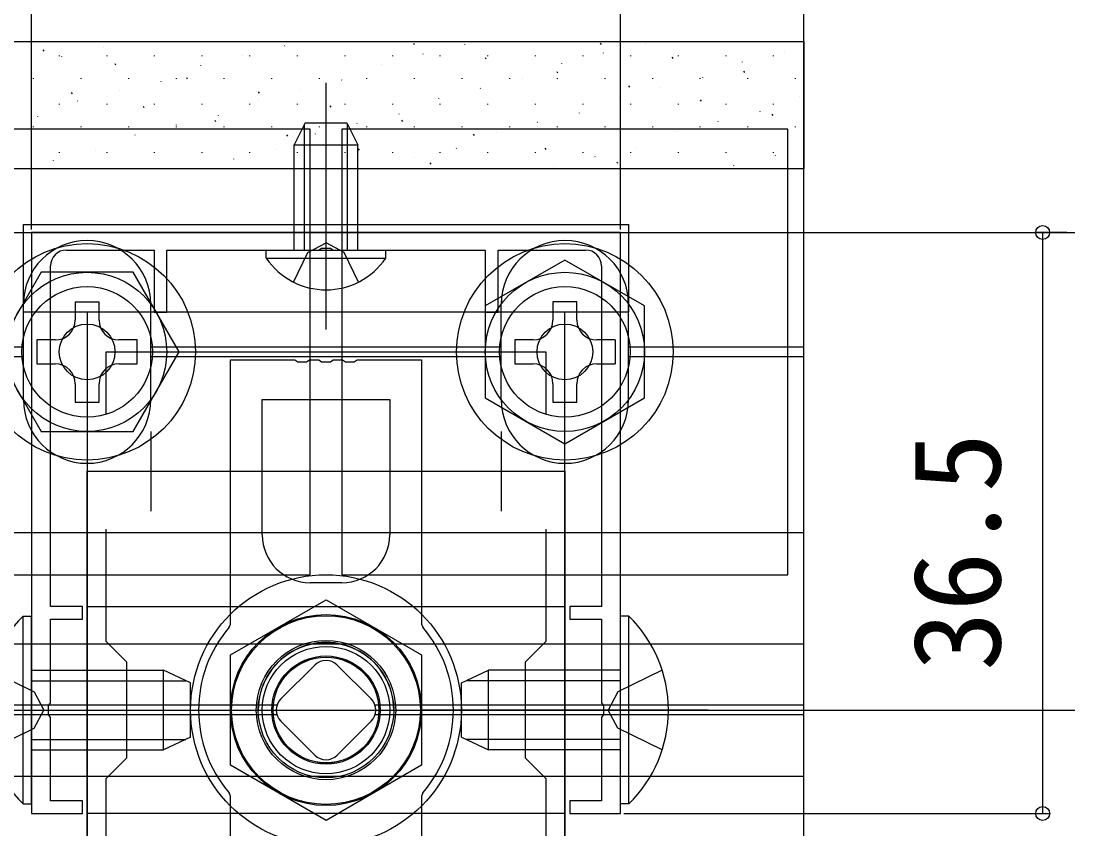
# Model space of a CAD drawing. Units: millimetres, scale not verified. Extents: x -875 to 875, y -1300 to 1294.
# Drawn here: x -676 to -543.7, y -1055.4 to -953.9 of the extents above; entities that cross this region are included whole.
import ezdxf
from ezdxf.enums import TextEntityAlignment as Align

# ---------------------------------------------------------------- set-up
doc = ezdxf.new("R2010")
doc.units = ezdxf.units.MM
doc.header["$LTSCALE"] = 8
for name, color, linetype in [('0-2_YKK_11', 7, 'Continuous'), ('0-3_YKK_12', 2, 'Continuous'), ('0-4_YKK_13', 4, 'Continuous'), ('0-6_YKK_D', 6, 'Continuous'), ('0-8_YSS_K', 3, 'Continuous')]:
    doc.layers.add(name, color=color, linetype=linetype)
doc.styles.add('ＭＳ ゴシック', font='')
doc.styles.get('ＭＳ ゴシック').set_extended_font_data('MS Gothic')

msp = doc.modelspace()

# ---------------------------------------------------------------- linework, layer by layer
at = {"layer": '0-2_YKK_11'}
for p, q in [((-659.75, -1005.448), (-659.75, -1015.448)), ((-615.75, -1005.448), (-615.75, -1015.448)), ((-664.75, -1010.448), (-654.75, -1010.448)), ((-620.75, -1010.448), (-610.75, -1010.448))]:
    msp.add_line(p, q, dxfattribs=at)
for points in [[(-600.75, -980.448), (-674.75, -980.448), (-674.75, -1053.448), (-668.35, -1053.448), (-668.35, -1051.848), (-672.35, -1051.848), (-672.35, -1041.365), (-672.59, -1040.998), (-672.59, -1039.898), (-672.35, -1039.532), (-672.35, -1029.048), (-668.35, -1029.048), (-668.35, -1027.448), (-672.35, -1027.448), (-672.35, -984.648)], [(-603.15, -984.648), (-603.15, -1027.448), (-607.15, -1027.448), (-607.15, -1029.048), (-603.15, -1029.048), (-603.15, -1039.532), (-602.91, -1039.898), (-602.91, -1040.998), (-603.15, -1041.365), (-603.15, -1051.848), (-607.15, -1051.848), (-607.15, -1053.448), (-600.75, -1053.448), (-600.75, -980.448)], [(-670.35, -982.648), (-659.35, -982.648), (-659.35, -990.448), (-657.75, -990.448), (-657.75, -982.648), (-638.667, -982.648), (-638.3, -982.408), (-637.2, -982.408), (-636.833, -982.648), (-617.75, -982.648), (-617.75, -990.448), (-616.15, -990.448), (-616.15, -982.648), (-605.15, -982.648)], [(-665.35, -1003.182), (-665.35, -995.448), (-610.15, -995.448), (-610.15, -1003.182)], [(-665.35, -1063.182), (-665.35, -1049.048), (-662.75, -1046.448), (-662.75, -1034.448), (-665.35, -1031.848), (-665.35, -1017.715)], [(-610.15, -1017.715), (-610.15, -1031.848), (-612.75, -1034.448), (-612.75, -1046.448), (-610.15, -1049.048), (-610.15, -1063.182)]]:
    msp.add_lwpolyline(points, dxfattribs=at)
msp.add_lwpolyline([(-667.75, -990.448), (-667.75, -1090.448), (-607.75, -1090.448), (-607.75, -990.448)], close=True, dxfattribs=at)
for centre, start, end in [((-670.35, -984.648), 90.00001, 179.99999), ((-605.15, -984.648), 0.00001, 89.99999)]:
    msp.add_arc(centre, 2, start, end, dxfattribs=at)
at = {"layer": '0-3_YKK_12'}
msp.add_line((-739.59, -980.448), (-543.699, -980.448), dxfattribs=at)
msp.add_circle((-637.75, -1040.448), 12, dxfattribs=at)
at = {"layer": '0-4_YKK_13'}
for p, q in [((-577.75, -1159.358), (-577.75, -919.745)), ((-626.63, -956.88), (-626.74, -956.713)), ((-620.307, -956.857), (-620.313, -956.839)), ((-603.171, -956.808), (-603.281, -956.641)), ((-597.633, -956.704), (-597.64, -956.685)), ((-673.14, -957.641), (-673.25, -957.474)), ((-665.653, -957.164), (-665.66, -957.145)), ((-642.98, -957.011), (-642.987, -956.992)), ((-625.565, -958.055), (-625.571, -958.036)), ((-602.891, -957.902), (-602.898, -957.883)), ((-580.218, -957.749), (-580.225, -957.73)), ((-671.232, -958.296), (-671.232, -958.196)), ((-670.911, -958.362), (-670.918, -958.343)), ((-665.252, -958.296), (-665.252, -958.196)), ((-664.134, -959.41), (-664.244, -959.243)), ((-659.272, -958.296), (-659.272, -958.196)), ((-653.462, -959.501), (-653.469, -959.482)), ((-653.292, -958.296), (-653.292, -958.196)), ((-648.238, -958.208), (-648.245, -958.19)), ((-647.312, -958.296), (-647.312, -958.196)), ((-641.332, -958.296), (-641.332, -958.196)), ((-635.352, -958.296), (-635.352, -958.196)), ((-630.789, -959.347), (-630.796, -959.328)), ((-629.372, -958.296), (-629.372, -958.196)), ((-623.392, -958.296), (-623.392, -958.196)), ((-617.624, -958.649), (-617.734, -958.482)), ((-617.412, -958.296), (-617.412, -958.196)), ((-611.432, -958.296), (-611.432, -958.196)), ((-608.116, -959.194), (-608.122, -959.175)), ((-605.452, -958.296), (-605.452, -958.196)), ((-599.472, -958.296), (-599.472, -958.196)), ((-594.164, -958.577), (-594.275, -958.41)), ((-593.492, -958.296), (-593.492, -958.196)), ((-587.512, -958.296), (-587.512, -958.196)), ((-585.442, -959.041), (-585.449, -959.022)), ((-581.532, -958.296), (-581.532, -958.196)), ((-608.617, -960.418), (-608.728, -960.251)), ((-585.158, -960.346), (-585.268, -960.179)), ((-674.462, -961.146), (-674.462, -961.046)), ((-668.482, -961.146), (-668.482, -961.046)), ((-662.502, -961.146), (-662.502, -961.046)), ((-658.453, -961.452), (-658.46, -961.434)), ((-656.522, -961.146), (-656.522, -961.046)), ((-655.127, -961.179), (-655.238, -961.012)), ((-650.542, -961.146), (-650.542, -961.046)), ((-644.562, -961.146), (-644.562, -961.046)), ((-638.582, -961.146), (-638.582, -961.046)), ((-637.75, -992.648), (-637.75, -961.648)), ((-635.78, -961.299), (-635.786, -961.28)), ((-632.602, -961.146), (-632.602, -961.046)), ((-626.622, -961.146), (-626.622, -961.046)), ((-620.642, -961.146), (-620.642, -961.046)), ((-614.662, -961.146), (-614.662, -961.046)), ((-613.106, -961.146), (-613.113, -961.127)), ((-608.682, -961.146), (-608.682, -961.046)), ((-602.702, -961.146), (-602.702, -961.046)), ((-599.611, -962.187), (-599.721, -962.02)), ((-596.722, -961.146), (-596.722, -961.046)), ((-590.742, -961.146), (-590.742, -961.046)), ((-590.433, -960.992), (-590.44, -960.974)), ((-584.762, -961.146), (-584.762, -961.046)), ((-578.782, -961.146), (-578.782, -961.046)), ((-669.58, -963.02), (-669.69, -962.853)), ((-663.711, -962.65), (-663.717, -962.631)), ((-646.121, -962.948), (-646.231, -962.781)), ((-641.037, -962.497), (-641.044, -962.478)), ((-618.364, -962.344), (-618.371, -962.325)), ((-600.915, -963.482), (-600.922, -963.463)), ((-595.691, -962.19), (-595.697, -962.171)), ((-578.242, -963.329), (-578.248, -963.31)), ((-671.232, -964.376), (-671.232, -964.276)), ((-668.935, -963.942), (-668.942, -963.923)), ((-665.252, -964.376), (-665.252, -964.276)), ((-660.574, -964.789), (-660.684, -964.622)), ((-659.272, -964.376), (-659.272, -964.276)), ((-653.292, -964.376), (-653.292, -964.276)), ((-647.312, -964.376), (-647.312, -964.276)), ((-646.262, -963.789), (-646.268, -963.77)), ((-641.332, -964.376), (-641.332, -964.276)), ((-637.114, -964.717), (-637.225, -964.55)), ((-635.352, -964.376), (-635.352, -964.276)), ((-629.372, -964.376), (-629.372, -964.276)), ((-623.588, -963.636), (-623.595, -963.617)), ((-623.392, -964.376), (-623.392, -964.276)), ((-617.412, -964.376), (-617.412, -964.276)), ((-611.432, -964.376), (-611.432, -964.276)), ((-605.452, -964.376), (-605.452, -964.276)), ((-599.472, -964.376), (-599.472, -964.276)), ((-593.492, -964.376), (-593.492, -964.276)), ((-590.604, -963.956), (-590.715, -963.789)), ((-587.512, -964.376), (-587.512, -964.276)), ((-581.532, -964.376), (-581.532, -964.276)), ((-673.926, -965.894), (-673.932, -965.875)), ((-651.252, -965.741), (-651.259, -965.722)), ((-628.579, -965.588), (-628.586, -965.569)), ((-605.906, -965.434), (-605.912, -965.415)), ((-583.232, -965.281), (-583.239, -965.262)), ((-581.598, -965.724), (-581.708, -965.558)), ((-674.462, -967.226), (-674.462, -967.126)), ((-668.482, -967.226), (-668.482, -967.126)), ((-662.502, -967.226), (-662.502, -967.126)), ((-656.522, -967.226), (-656.522, -967.126)), ((-656.51, -966.939), (-656.517, -966.92)), ((-651.567, -966.557), (-651.678, -966.391)), ((-650.542, -967.226), (-650.542, -967.126)), ((-644.562, -967.226), (-644.562, -967.126)), ((-640.35, -966.648), (-641.75, -969.448)), ((-640.441, -982.648), (-640.441, -966.831)), ((-640.35, -966.648), (-635.15, -966.648)), ((-638.582, -967.226), (-638.582, -967.126)), ((-635.15, -966.648), (-633.75, -969.448)), ((-635.059, -982.648), (-635.059, -966.831)), ((-633.837, -966.785), (-633.844, -966.766)), ((-632.602, -967.226), (-632.602, -967.126)), ((-628.108, -966.485), (-628.218, -966.319)), ((-626.622, -967.226), (-626.622, -967.126)), ((-620.642, -967.226), (-620.642, -967.126)), ((-614.662, -967.226), (-614.662, -967.126)), ((-611.164, -966.632), (-611.17, -966.613)), ((-608.682, -967.226), (-608.682, -967.126)), ((-602.702, -967.226), (-602.702, -967.126)), ((-596.722, -967.226), (-596.722, -967.126)), ((-590.742, -967.226), (-590.742, -967.126)), ((-588.49, -966.479), (-588.497, -966.46)), ((-584.762, -967.226), (-584.762, -967.126)), ((-578.782, -967.226), (-578.782, -967.126)), ((-661.735, -968.231), (-661.741, -968.212)), ((-642.561, -968.326), (-642.671, -968.159)), ((-639.061, -968.077), (-639.068, -968.058)), ((-619.102, -968.254), (-619.212, -968.088)), ((-616.388, -967.924), (-616.395, -967.905)), ((-593.715, -967.771), (-593.721, -967.752)), ((-644.052, -970.029), (-644.059, -970.01)), ((-633.75, -982.648), (-633.75, -969.448)), ((-633.554, -970.095), (-633.665, -969.928)), ((-621.379, -969.876), (-621.385, -969.857)), ((-610.095, -970.023), (-610.206, -969.856)), ((-598.705, -969.723), (-598.712, -969.704)), ((-671.983, -971.38), (-671.99, -971.361)), ((-671.232, -970.456), (-671.232, -970.356)), ((-666.725, -970.183), (-666.732, -970.164)), ((-665.252, -970.456), (-665.252, -970.356)), ((-659.272, -970.456), (-659.272, -970.356)), ((-653.292, -970.456), (-653.292, -970.356)), ((-649.31, -971.227), (-649.316, -971.208)), ((-647.312, -970.456), (-647.312, -970.356)), ((-641.332, -970.456), (-641.332, -970.356)), ((-635.352, -970.456), (-635.352, -970.356)), ((-629.372, -970.456), (-629.372, -970.356)), ((-626.636, -971.074), (-626.643, -971.055)), ((-623.392, -970.456), (-623.392, -970.356)), ((-617.412, -970.456), (-617.412, -970.356)), ((-611.432, -970.456), (-611.432, -970.356)), ((-605.452, -970.456), (-605.452, -970.356)), ((-603.963, -970.92), (-603.97, -970.902)), ((-599.472, -970.456), (-599.472, -970.356)), ((-593.492, -970.456), (-593.492, -970.356)), ((-587.512, -970.456), (-587.512, -970.356)), ((-581.532, -970.456), (-581.532, -970.356)), ((-581.29, -970.767), (-581.296, -970.748)), ((-577.75, -972.448), (-697.75, -972.448)), ((-631.861, -972.366), (-631.867, -972.347)), ((-624.548, -971.864), (-624.658, -971.697)), ((-609.187, -972.212), (-609.194, -972.194)), ((-601.089, -971.792), (-601.199, -971.625)), ((-586.514, -972.059), (-586.521, -972.04)), ((-645.25, -983.666), (-645.25, -982.648)), ((-645.25, -982.648), (-630.25, -982.648)), ((-675.75, -1001.448), (-675.75, -989.448)), ((-669.25, -989.148), (-669.25, -991.448)), ((-669.25, -989.148), (-666.25, -989.148)), ((-666.25, -991.448), (-666.25, -989.148)), ((-659.75, -1001.448), (-659.75, -989.448)), ((-615.75, -1001.448), (-615.75, -989.448)), ((-606.25, -989.148), (-609.25, -989.148)), ((-609.25, -989.148), (-609.25, -991.448)), ((-606.25, -991.448), (-606.25, -989.148)), ((-599.75, -1001.448), (-599.75, -989.448)), ((-675.75, -994.848), (-697.75, -994.848)), ((-674.05, -993.948), (-674.05, -996.948)), ((-671.75, -993.948), (-674.05, -993.948)), ((-661.45, -993.948), (-663.75, -993.948)), ((-661.45, -996.948), (-661.45, -993.948)), ((-615.75, -994.848), (-659.75, -994.848)), ((-611.75, -993.948), (-614.05, -993.948)), ((-601.45, -993.948), (-603.75, -993.948)), ((-601.45, -993.948), (-601.45, -996.948)), ((-577.75, -994.848), (-599.75, -994.848)), ((-675.75, -996.048), (-697.75, -996.048)), ((-615.75, -996.048), (-659.75, -996.048)), ((-577.75, -996.048), (-599.75, -996.048)), ((-674.05, -996.948), (-671.75, -996.948)), ((-663.75, -996.948), (-661.45, -996.948)), ((-603.75, -996.948), (-601.45, -996.948)), ((-669.25, -999.448), (-669.25, -1001.748)), ((-609.25, -999.448), (-609.25, -1001.748)), ((-606.25, -1001.748), (-606.25, -999.448)), ((-609.25, -1001.748), (-606.25, -1001.748)), ((-697.75, -1018.148), (-577.75, -1018.148)), ((-635.75, -1024.448), (-639.75, -1024.448)), ((-674.75, -1052.248), (-674.75, -1028.648)), ((-600.75, -1052.248), (-600.75, -1028.648)), ((-697.75, -1032.148), (-577.75, -1032.148)), ((-643.407, -1039.034), (-639.164, -1034.791)), ((-636.336, -1034.791), (-632.093, -1039.034)), ((-674.75, -1035.448), (-658.15, -1035.448)), ((-654.75, -1037.048), (-658.15, -1035.448)), ((-620.75, -1037.048), (-617.35, -1035.448)), ((-600.75, -1035.448), (-617.35, -1035.448)), ((-674.75, -1036.757), (-655.369, -1036.757)), ((-654.75, -1043.848), (-654.75, -1037.048)), ((-620.75, -1043.848), (-620.75, -1037.048)), ((-600.75, -1036.757), (-620.131, -1036.757)), ((-643.901, -1039.848), (-697.75, -1039.848)), ((-577.75, -1039.848), (-631.599, -1039.848)), ((-643.901, -1041.048), (-697.75, -1041.048)), ((-685.75, -1040.448), (-649.75, -1040.448)), ((-577.75, -1041.048), (-631.599, -1041.048)), ((-589.75, -1040.448), (-625.75, -1040.448)), ((-639.164, -1046.105), (-643.407, -1041.863)), ((-632.093, -1041.863), (-636.336, -1046.105)), ((-674.75, -1044.14), (-655.369, -1044.14)), ((-654.75, -1043.848), (-658.15, -1045.448)), ((-620.75, -1043.848), (-617.35, -1045.448)), ((-600.75, -1044.14), (-620.131, -1044.14)), ((-697.75, -1048.748), (-577.75, -1048.748)), ((-675.768, -1052.248), (-674.75, -1052.248)), ((-599.732, -1052.248), (-600.75, -1052.248))]:
    msp.add_line(p, q, dxfattribs=at)
for points in [[(-697.75, -972.448), (-697.75, -956.448), (-577.75, -956.448), (-577.75, -972.448)], [(-695.75, -1023.448), (-639.75, -1023.448), (-639.75, -967.448), (-695.75, -967.448)], [(-635.75, -1023.448), (-579.75, -1023.448), (-579.75, -967.448), (-635.75, -967.448)], [(-675.75, -979.448), (-599.75, -979.448), (-599.75, -990.448), (-675.75, -990.448)], [(-597.75, -989.675), (-607.75, -983.901), (-617.75, -989.675), (-617.75, -1001.222), (-607.75, -1006.995), (-597.75, -1001.222)], [(-673.524, -985.448), (-679.297, -995.448), (-673.524, -1005.448), (-661.976, -1005.448), (-656.203, -995.448), (-661.976, -985.448)], [(-607.75, -1010.448), (-607.75, -1070.448), (-667.75, -1070.448), (-667.75, -1010.448)], [(-649.75, -1033.52), (-637.75, -1026.592), (-625.75, -1033.52), (-625.75, -1047.377), (-637.75, -1054.305), (-649.75, -1047.377)], [(-667.75, -1053.448), (-667.75, -1027.448), (-607.75, -1027.448), (-607.75, -1053.448)]]:
    msp.add_lwpolyline(points, close=True, dxfattribs=at)
for points in [[(-641.75, -982.648), (-641.75, -969.448), (-633.75, -969.448)], [(-641.85, -986.667), (-640.04, -982.956), (-637.75, -981.738)], [(-633.65, -986.667), (-635.46, -982.956), (-637.75, -981.738)], [(-645.25, -983.666), (-630.25, -983.666), (-630.25, -982.648)], [(-614.05, -993.948), (-614.05, -996.948), (-611.75, -996.948)], [(-649.895, -1030.032), (-649.75, -1029.641), (-649.75, -996.448), (-641.667, -996.448), (-641.3, -996.688), (-640.2, -996.688), (-639.833, -996.448), (-638.667, -996.448), (-638.3, -996.688), (-637.2, -996.688), (-636.833, -996.448), (-635.667, -996.448), (-635.3, -996.688), (-634.2, -996.688), (-633.833, -996.448), (-625.75, -996.448)], [(-625.75, -996.448), (-625.75, -1029.641), (-625.605, -1030.032)], [(-669.25, -1001.748), (-666.25, -1001.748), (-666.25, -999.448)], [(-645.75, -1018.448), (-645.75, -1001.448), (-629.75, -1001.448), (-629.75, -1018.448)], [(-675.768, -1052.248), (-675.768, -1028.648), (-674.75, -1028.648)], [(-599.732, -1052.248), (-599.732, -1028.648), (-600.75, -1028.648)], [(-679.972, -1035.448), (-674.416, -1038.158), (-673.199, -1040.448)], [(-674.75, -1045.448), (-658.15, -1045.448), (-658.15, -1035.448)], [(-600.75, -1045.448), (-617.35, -1045.448), (-617.35, -1035.448)], [(-595.528, -1035.448), (-601.084, -1038.158), (-602.301, -1040.448)], [(-679.972, -1045.448), (-674.416, -1042.738), (-673.199, -1040.448)], [(-595.528, -1045.448), (-601.084, -1042.738), (-602.301, -1040.448)], [(-625.605, -1050.865), (-625.75, -1051.256), (-625.75, -1084.448), (-633.833, -1084.448), (-634.2, -1084.208), (-635.3, -1084.208), (-635.667, -1084.448), (-636.833, -1084.448), (-637.2, -1084.208), (-638.3, -1084.208), (-638.667, -1084.448), (-639.833, -1084.448), (-640.2, -1084.208), (-641.3, -1084.208), (-641.667, -1084.448), (-649.75, -1084.448), (-649.75, -1051.256), (-649.895, -1050.865)]]:
    msp.add_lwpolyline(points, dxfattribs=at)
for centre, radius in [((-667.75, -995.448), 13.6), ((-607.75, -995.448), 13.6), ((-667.75, -995.448), 10), ((-607.75, -995.448), 10), ((-667.75, -995.448), 8.2), ((-607.75, -995.448), 8.2), ((-667.75, -995.448), 3.5), ((-607.75, -995.448), 3.5), ((-637.75, -1040.448), 17), ((-637.75, -1040.448), 17), ((-637.75, -1040.448), 11.856), ((-637.75, -1040.448), 8.75), ((-637.75, -1040.448), 8.5), ((-637.75, -1040.448), 8.5), ((-637.75, -1040.448), 8), ((-637.75, -1040.448), 8), ((-637.75, -1040.448), 8), ((-637.75, -1040.448), 6.8), ((-637.75, -1040.448), 6.647), ((-637.75, -1040.448), 6.64)]:
    msp.add_circle(centre, radius, dxfattribs=at)
for centre, radius, start, end in [((-667.75, -989.448), 8, 0, 180), ((-607.75, -989.448), 8, 0, 180), ((-637.75, -978.595), 9.054, 214.06671, 325.93329), ((-671.75, -991.448), 2.5, 270, 0), ((-663.75, -991.448), 2.5, 180, 270), ((-611.75, -991.448), 2.5, 270, 0), ((-603.75, -991.448), 2.5, 180, 270), ((-671.75, -999.448), 2.5, 0, 90), ((-663.75, -999.448), 2.5, 90, 180), ((-611.75, -999.448), 2.5, 0, 90), ((-603.75, -999.448), 2.5, 90, 180), ((-667.75, -1001.448), 8, 180, 0), ((-607.75, -1001.448), 8, 180, 0), ((-639.75, -1018.448), 6, 180.00001, 269.99999), ((-635.75, -1018.448), 6, 270.00001, 359.99999), ((-664.285, -1040.448), 16.465, 134.2189, 225.7811), ((-611.215, -1040.448), 16.465, 314.2189, 45.7811), ((-637.75, -1040.448), 16, 139.3793, 220.6207), ((-637.75, -1040.448), 16, 319.3793, 40.6207), ((-637.75, -1040.448), 8.5, 359.99999, 180.00001), ((-637.75, -1036.206), 2, 45, 135), ((-641.993, -1040.448), 2, 135, 225), ((-633.507, -1040.448), 2, 315, 45), ((-637.75, -1044.691), 2, 225, 315)]:
    msp.add_arc(centre, radius, start, end, dxfattribs=at)
at = {"layer": '0-6_YKK_D'}
for p, q in [((-674.75, -980.048), (-674.75, -925.448)), ((-600.75, -980.048), (-600.75, -925.448)), ((-544.699, -980.448), (-548.75, -980.448)), ((-547.75, -980.448), (-547.75, -1053.448)), ((-600.35, -1053.448), (-546.75, -1053.448))]:
    msp.add_line(p, q, dxfattribs=at)
for centre in [(-547.75, -980.448), (-547.75, -1053.448)]:
    msp.add_circle(centre, 0.875, dxfattribs=at)
at = {"layer": '0-8_YSS_K'}
msp.add_line((-739.59, -1040.448), (-543.699, -1040.448), dxfattribs=at)

# ---------------------------------------------------------------- texts
at = {"layer": '0-6_YKK_D', "style": 'ＭＳ ゴシック'}
msp.add_text('36.5', height=11, rotation=90, dxfattribs=at).set_placement((-549.75, -1035.528), align=Align.BOTTOM_LEFT)

doc.saveas('drawing.dxf')
